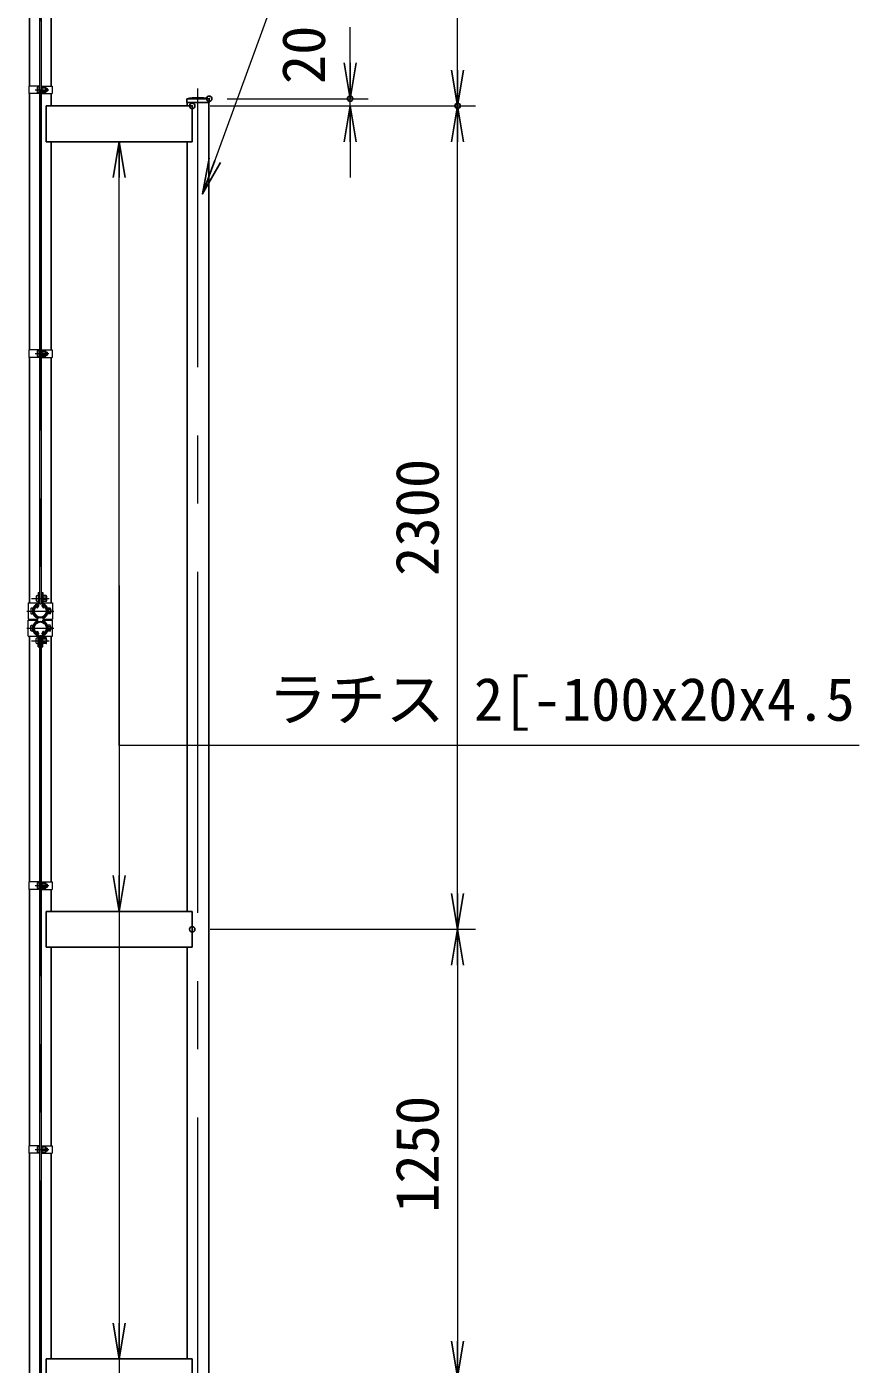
# Model space of a CAD drawing. Units: millimetres, scale not verified. Extents: x -10499 to 10501, y -7424 to 7426.
# Drawn here: x -2362 to -38, y 241 to 3977 of the extents above; entities that cross this region are included whole.
import ezdxf
from ezdxf.enums import TextEntityAlignment as Align

# ---------------------------------------------------------------- set-up
doc = ezdxf.new("R2010")
doc.units = ezdxf.units.MM
doc.header["$LTSCALE"] = 30
doc.header["$PDMODE"] = 32
doc.header["$PDSIZE"] = 15
doc.linetypes.add('USER1', pattern=[50.8, 31.75, -6.35, 6.35, -6.35])
for name, color, linetype, lineweight in [('0-1_D-STR1', 1, 'Continuous', 25), ('0-4_D-BMK', 2, 'USER1', 13), ('0-5_D-STR3', 3, 'Continuous', 13), ('0-7_D-STR-DIM', 7, 'Continuous', 13), ('0-B_D-STR-TXT', 7, 'Continuous', 13)]:
    doc.layers.add(name, color=color, linetype=linetype, lineweight=lineweight)
doc.layers.add('0-8_0', color=7, linetype='Continuous')
doc.layers.add('0-9_Defpoints', color=8, linetype='Continuous')
doc.styles.add('ＭＳ ゴシック', font='')
doc.styles.get('ＭＳ ゴシック').set_extended_font_data('MS Gothic')

# ---------------------------------------------------------------- blocks, each defined once
blk = doc.blocks.new('_Open')
at = {"layer": '0-8_0'}
blk.add_line((-30, 5), (0, 0), dxfattribs=at)
blk.add_lwpolyline([(-30, -5), (0, 0), (-30, 0)], dxfattribs=at)

msp = doc.modelspace()

# ---------------------------------------------------------------- linework, layer by layer
at = {"layer": '0-1_D-STR1'}
for p, q in [((-2354.73, 3811.07), (-2354.73, 4527.07)), ((-2294.23, 3811.07), (-2294.23, 4527.07)), ((-2354.73, 3074.07), (-2354.73, 3790.07)), ((-2294.23, 3755.57), (-2294.23, 3790.07)), ((-1853.03, 3775.57), (-1915.93, 3775.57)), ((-1915.93, 3775.57), (-1915.93, 3764.57)), ((-1853.03, 3764.57), (-1853.03, 3775.57)), ((-2308.48, 3755.57), (-2308.48, 3655.57)), ((-1900.48, 3755.57), (-2308.48, 3755.57)), ((-1853.03, 3764.57), (-1915.93, 3764.57)), ((-1914.73, 3764.57), (-1914.73, 3755.57)), ((-1900.48, 3755.57), (-1900.48, 3655.57)), ((-1854.23, -4544.43), (-1854.23, 3764.57)), ((-1900.48, 3655.57), (-2308.48, 3655.57)), ((-2294.23, 3074.07), (-2294.23, 3655.57)), ((-1914.73, 3655.57), (-1914.73, 1505.57)), ((-2354.73, 2367.12), (-2354.73, 3053.07)), ((-2294.23, 2367.12), (-2294.23, 3053.07)), ((-2331.15, 2359.95), (-2334.66, 2353.87)), ((-2334.66, 2353.87), (-2333.27, 2353.07)), ((-2329.76, 2359.15), (-2333.27, 2353.07)), ((-2319.19, 2359.15), (-2315.68, 2353.07)), ((-2317.8, 2359.95), (-2314.29, 2353.87)), ((-2314.29, 2353.87), (-2315.68, 2353.07)), ((-2354.73, 2319.02), (-2354.73, 2322.12)), ((-2354.73, 2319.02), (-2354.73, 2322.12)), ((-2294.23, 2319.02), (-2294.23, 2322.12)), ((-2294.23, 2319.02), (-2294.23, 2322.12)), ((-2334.66, 2287.26), (-2333.27, 2288.07)), ((-2331.15, 2281.19), (-2334.66, 2287.26)), ((-2329.76, 2281.99), (-2333.27, 2288.07)), ((-2319.19, 2281.99), (-2315.68, 2288.07)), ((-2317.8, 2281.19), (-2314.29, 2287.26)), ((-2314.29, 2287.26), (-2315.68, 2288.07)), ((-2354.73, 1588.07), (-2354.73, 2274.02)), ((-2294.23, 1588.07), (-2294.23, 2274.02)), ((-2354.73, 851.07), (-2354.73, 1567.07)), ((-2294.23, 1505.57), (-2294.23, 1567.07)), ((-2308.48, 1505.57), (-2308.48, 1405.57)), ((-1900.48, 1505.57), (-2308.48, 1505.57)), ((-1900.48, 1505.57), (-1900.48, 1405.57)), ((-1900.48, 1405.57), (-2308.48, 1405.57)), ((-2294.23, 851.07), (-2294.23, 1405.57)), ((-1914.73, 1405.57), (-1914.73, 255.57)), ((-2354.73, 114.07), (-2354.73, 830.07)), ((-2294.23, 255.57), (-2294.23, 830.07)), ((-2308.48, 255.57), (-2308.48, 155.57)), ((-1900.48, 255.57), (-2308.48, 255.57)), ((-1900.48, 255.57), (-1900.48, 155.57))]:
    msp.add_line(p, q, dxfattribs=at)
for centre, radius, start, end in [((-1884.48, 3614.34), 164.27, 78.96219, 101.03781), ((-2324.48, 2344.62), 19.05, 114.32478, 65.67522), ((-2324.48, 2344.62), 17.45, 114.32478, 65.67522), ((-2331.5, 2360.15), 2, 330, 114.32478), ((-2331.5, 2360.15), 0.401, 330, 114.32478), ((-2317.46, 2360.15), 2, 65.67522, 210), ((-2317.46, 2360.15), 0.401, 65.67522, 210), ((-2324.48, 2296.52), 19.05, 294.32478, 245.67522), ((-2324.48, 2296.52), 17.45, 294.32478, 245.67522), ((-2331.5, 2280.98), 2, 245.67522, 30), ((-2331.5, 2280.98), 0.401, 245.67522, 30), ((-2317.46, 2280.98), 2, 150, 294.32478), ((-2317.46, 2280.98), 0.401, 150, 294.32478)]:
    msp.add_arc(centre, radius, start, end, dxfattribs=at)
at = {"layer": '0-4_D-BMK'}
for p, q in [((-2324.48, 5325.57), (-2324.48, -4594.43)), ((-2339.03, 3800.57), (-2300.43, 3800.57)), ((-1884.48, -4594.43), (-1884.48, 3803.84)), ((-2339.03, 3063.57), (-2300.43, 3063.57)), ((-2348.92, 2379.62), (-2300.04, 2379.62)), ((-2362.44, 2344.62), (-2286.51, 2344.62)), ((-2362.44, 2296.52), (-2286.51, 2296.52)), ((-2348.92, 2261.52), (-2300.04, 2261.52)), ((-2339.03, 1577.57), (-2300.43, 1577.57)), ((-2339.03, 840.57), (-2300.43, 840.57))]:
    msp.add_line(p, q, dxfattribs=at)
at = {"layer": '0-5_D-STR3'}
for p, q in [((-2326.73, 5236.52), (-2326.73, 2364.62)), ((-2322.23, 5236.52), (-2322.23, 2364.62)), ((-2357.03, 3811.07), (-2357.03, 3790.07)), ((-2326.73, 3811.07), (-2357.03, 3811.07)), ((-2329.03, 3811.07), (-2329.03, 3790.07)), ((-2322.23, 3811.07), (-2291.93, 3811.07)), ((-2319.93, 3811.07), (-2319.93, 3790.07)), ((-2291.93, 3811.07), (-2291.93, 3790.07)), ((-2326.73, 3790.07), (-2357.03, 3790.07)), ((-2333.83, 3807.07), (-2333.83, 3794.07)), ((-2329.03, 3808.57), (-2329.03, 3792.57)), ((-2322.23, 3790.07), (-2291.93, 3790.07)), ((-2309.93, 3808.67), (-2319.93, 3808.67)), ((-2319.93, 3808.67), (-2319.93, 3792.47)), ((-2309.93, 3804.62), (-2319.93, 3804.62)), ((-2309.93, 3796.52), (-2319.93, 3796.52)), ((-2309.93, 3792.47), (-2319.93, 3792.47)), ((-2308.93, 3806.8), (-2308.93, 3794.45)), ((-2308.93, 3804.57), (-2305.03, 3804.57)), ((-2308.93, 3803.89), (-2304.7, 3803.89)), ((-2308.93, 3797.24), (-2304.7, 3797.24)), ((-2308.93, 3796.57), (-2305.03, 3796.57)), ((-2305.03, 3804.57), (-2305.03, 3796.57)), ((-2357.03, 3074.07), (-2357.03, 3053.07)), ((-2326.73, 3074.07), (-2357.03, 3074.07)), ((-2333.83, 3070.07), (-2333.83, 3057.07)), ((-2329.03, 3074.07), (-2329.03, 3053.07)), ((-2329.03, 3071.57), (-2329.03, 3055.57)), ((-2322.23, 3074.07), (-2291.93, 3074.07)), ((-2319.93, 3074.07), (-2319.93, 3053.07)), ((-2309.93, 3071.67), (-2319.93, 3071.67)), ((-2319.93, 3071.67), (-2319.93, 3055.47)), ((-2309.93, 3067.62), (-2319.93, 3067.62)), ((-2308.93, 3069.8), (-2308.93, 3057.45)), ((-2308.93, 3067.57), (-2305.03, 3067.57)), ((-2308.93, 3066.89), (-2304.7, 3066.89)), ((-2305.03, 3067.57), (-2305.03, 3059.57)), ((-2291.93, 3074.07), (-2291.93, 3053.07)), ((-2326.73, 3053.07), (-2357.03, 3053.07)), ((-2322.23, 3053.07), (-2291.93, 3053.07)), ((-2309.93, 3059.52), (-2319.93, 3059.52)), ((-2309.93, 3055.47), (-2319.93, 3055.47)), ((-2308.93, 3060.24), (-2304.7, 3060.24)), ((-2308.93, 3059.57), (-2305.03, 3059.57)), ((-2330.98, 2396.62), (-2330.98, 2367.05)), ((-2330.98, 2396.62), (-2328.68, 2396.62)), ((-2328.68, 2396.62), (-2328.68, 2367.05)), ((-2320.28, 2396.62), (-2320.28, 2367.05)), ((-2320.28, 2396.62), (-2317.98, 2396.62)), ((-2317.98, 2396.62), (-2317.98, 2367.05)), ((-2358.13, 2367.12), (-2330.98, 2367.12)), ((-2358.13, 2367.12), (-2358.13, 2322.12)), ((-2335.78, 2386.12), (-2335.78, 2373.12)), ((-2326.98, 2384.93), (-2328.68, 2384.93)), ((-2326.98, 2374.3), (-2328.68, 2374.3)), ((-2326.98, 2384.93), (-2326.98, 2374.3)), ((-2326.98, 2383.62), (-2326.73, 2383.62)), ((-2326.98, 2375.62), (-2326.73, 2375.62)), ((-2326.73, 2364.62), (-2322.23, 2364.62)), ((-2322.23, 2383.62), (-2320.28, 2383.62)), ((-2322.23, 2375.62), (-2320.28, 2375.62)), ((-2307.98, 2387.72), (-2317.98, 2387.72)), ((-2307.98, 2383.67), (-2317.98, 2383.67)), ((-2317.98, 2383.62), (-2317.78, 2383.62)), ((-2317.98, 2375.62), (-2317.78, 2375.62)), ((-2307.98, 2375.57), (-2317.98, 2375.57)), ((-2307.98, 2371.52), (-2317.98, 2371.52)), ((-2317.98, 2367.12), (-2290.83, 2367.12)), ((-2306.98, 2385.85), (-2306.98, 2373.5)), ((-2306.98, 2383.62), (-2306.98, 2375.62)), ((-2306.98, 2382.94), (-2306.65, 2382.94)), ((-2306.98, 2376.29), (-2306.65, 2376.29)), ((-2290.83, 2367.12), (-2290.83, 2322.12)), ((-2358.13, 2322.12), (-2331.18, 2322.12)), ((-2358.13, 2319.02), (-2331.18, 2319.02)), ((-2358.13, 2274.02), (-2358.13, 2319.02)), ((-2351.28, 2351.12), (-2351.28, 2338.12)), ((-2346.48, 2352.62), (-2346.48, 2336.62)), ((-2346.11, 2348.62), (-2346.48, 2348.62)), ((-2346.11, 2340.62), (-2346.48, 2340.62)), ((-2331.18, 2326.09), (-2331.96, 2323.93)), ((-2331.18, 2315.04), (-2331.96, 2317.2)), ((-2331.18, 2326.09), (-2331.18, 2322.12)), ((-2331.18, 2315.04), (-2331.18, 2319.02)), ((-2317.78, 2326.09), (-2317.78, 2322.12)), ((-2317.78, 2326.09), (-2316.99, 2323.93)), ((-2317.78, 2322.12), (-2290.83, 2322.12)), ((-2317.78, 2315.04), (-2317.78, 2319.02)), ((-2317.78, 2319.02), (-2290.83, 2319.02)), ((-2317.78, 2315.04), (-2316.99, 2317.2)), ((-2302.48, 2348.62), (-2302.84, 2348.62)), ((-2302.48, 2340.62), (-2302.84, 2340.62)), ((-2296.98, 2352.72), (-2302.48, 2352.72)), ((-2302.48, 2352.72), (-2302.48, 2336.52)), ((-2296.98, 2348.67), (-2302.48, 2348.67)), ((-2296.98, 2340.57), (-2302.48, 2340.57)), ((-2296.98, 2336.52), (-2302.48, 2336.52)), ((-2295.98, 2350.85), (-2295.98, 2338.5)), ((-2295.98, 2348.62), (-2295.48, 2348.62)), ((-2295.98, 2348.62), (-2295.48, 2348.62)), ((-2295.98, 2347.94), (-2295.15, 2347.94)), ((-2295.98, 2341.29), (-2295.15, 2341.29)), ((-2295.98, 2340.62), (-2295.48, 2340.62)), ((-2295.98, 2340.62), (-2295.48, 2340.62)), ((-2295.48, 2348.62), (-2295.48, 2340.62)), ((-2290.83, 2274.02), (-2290.83, 2319.02)), ((-2351.28, 2290.02), (-2351.28, 2303.02)), ((-2346.48, 2288.52), (-2346.48, 2304.52)), ((-2346.11, 2300.52), (-2346.48, 2300.52)), ((-2346.11, 2292.52), (-2346.48, 2292.52)), ((-2302.48, 2300.52), (-2302.84, 2300.52)), ((-2302.48, 2292.52), (-2302.84, 2292.52)), ((-2296.98, 2304.62), (-2302.48, 2304.62)), ((-2302.48, 2288.42), (-2302.48, 2304.62)), ((-2296.98, 2300.57), (-2302.48, 2300.57)), ((-2296.98, 2292.47), (-2302.48, 2292.47)), ((-2296.98, 2288.42), (-2302.48, 2288.42)), ((-2295.98, 2290.28), (-2295.98, 2302.63)), ((-2295.98, 2300.52), (-2295.48, 2300.52)), ((-2295.98, 2300.52), (-2295.48, 2300.52)), ((-2295.98, 2299.84), (-2295.15, 2299.84)), ((-2295.98, 2293.19), (-2295.15, 2293.19)), ((-2295.98, 2292.52), (-2295.48, 2292.52)), ((-2295.98, 2292.52), (-2295.48, 2292.52)), ((-2295.48, 2292.52), (-2295.48, 2300.52)), ((-2358.13, 2274.02), (-2330.98, 2274.02)), ((-2335.78, 2255.02), (-2335.78, 2268.02)), ((-2330.98, 2244.52), (-2330.98, 2274.09)), ((-2330.98, 2244.52), (-2328.68, 2244.52)), ((-2328.68, 2244.52), (-2328.68, 2274.09)), ((-2326.98, 2266.83), (-2328.68, 2266.83)), ((-2326.98, 2256.2), (-2328.68, 2256.2)), ((-2326.98, 2256.2), (-2326.98, 2266.83)), ((-2326.98, 2265.52), (-2326.73, 2265.52)), ((-2326.98, 2257.52), (-2326.73, 2257.52)), ((-2326.73, 2276.52), (-2326.73, -595.38)), ((-2326.73, 2276.52), (-2322.23, 2276.52)), ((-2322.23, 2276.52), (-2322.23, -595.38)), ((-2322.23, 2265.52), (-2320.28, 2265.52)), ((-2322.23, 2257.52), (-2320.28, 2257.52)), ((-2320.28, 2244.52), (-2320.28, 2274.09)), ((-2320.28, 2244.52), (-2317.98, 2244.52)), ((-2317.98, 2244.52), (-2317.98, 2274.09)), ((-2317.98, 2274.02), (-2290.83, 2274.02)), ((-2307.98, 2269.62), (-2317.98, 2269.62)), ((-2307.98, 2265.57), (-2317.98, 2265.57)), ((-2317.98, 2265.52), (-2317.78, 2265.52)), ((-2317.98, 2257.52), (-2317.78, 2257.52)), ((-2307.98, 2257.47), (-2317.98, 2257.47)), ((-2307.98, 2253.42), (-2317.98, 2253.42)), ((-2306.98, 2255.28), (-2306.98, 2267.63)), ((-2306.98, 2257.52), (-2306.98, 2265.52)), ((-2306.98, 2264.84), (-2306.65, 2264.84)), ((-2306.98, 2258.19), (-2306.65, 2258.19)), ((-2357.03, 1588.07), (-2357.03, 1567.07)), ((-2326.73, 1588.07), (-2357.03, 1588.07)), ((-2333.83, 1584.07), (-2333.83, 1571.07)), ((-2329.03, 1588.07), (-2329.03, 1567.07)), ((-2329.03, 1585.57), (-2329.03, 1569.57)), ((-2322.23, 1588.07), (-2291.93, 1588.07)), ((-2319.93, 1588.07), (-2319.93, 1567.07)), ((-2309.93, 1585.67), (-2319.93, 1585.67)), ((-2319.93, 1585.67), (-2319.93, 1569.47)), ((-2309.93, 1581.62), (-2319.93, 1581.62)), ((-2309.93, 1573.52), (-2319.93, 1573.52)), ((-2309.93, 1569.47), (-2319.93, 1569.47)), ((-2308.93, 1583.8), (-2308.93, 1571.45)), ((-2308.93, 1581.57), (-2305.03, 1581.57)), ((-2308.93, 1580.89), (-2304.7, 1580.89)), ((-2308.93, 1574.24), (-2304.7, 1574.24)), ((-2308.93, 1573.57), (-2305.03, 1573.57)), ((-2305.03, 1581.57), (-2305.03, 1573.57)), ((-2291.93, 1588.07), (-2291.93, 1567.07)), ((-2326.73, 1567.07), (-2357.03, 1567.07)), ((-2322.23, 1567.07), (-2291.93, 1567.07)), ((-2357.03, 851.07), (-2357.03, 830.07)), ((-2326.73, 851.07), (-2357.03, 851.07)), ((-2326.73, 830.07), (-2357.03, 830.07)), ((-2333.83, 847.07), (-2333.83, 834.07)), ((-2329.03, 851.07), (-2329.03, 830.07)), ((-2329.03, 848.57), (-2329.03, 832.57)), ((-2322.23, 851.07), (-2291.93, 851.07)), ((-2322.23, 830.07), (-2291.93, 830.07)), ((-2319.93, 851.07), (-2319.93, 830.07)), ((-2309.93, 848.67), (-2319.93, 848.67)), ((-2319.93, 848.67), (-2319.93, 832.47)), ((-2309.93, 844.62), (-2319.93, 844.62)), ((-2309.93, 836.52), (-2319.93, 836.52)), ((-2309.93, 832.47), (-2319.93, 832.47)), ((-2308.93, 846.8), (-2308.93, 834.45)), ((-2308.93, 844.57), (-2305.03, 844.57)), ((-2308.93, 843.89), (-2304.7, 843.89)), ((-2308.93, 837.24), (-2304.7, 837.24)), ((-2308.93, 836.57), (-2305.03, 836.57)), ((-2305.03, 844.57), (-2305.03, 836.57)), ((-2291.93, 851.07), (-2291.93, 830.07))]:
    msp.add_line(p, q, dxfattribs=at)
for centre, radius, start, end in [((-2317.63, 3800.57), 8.7, 332.26063, 27.73937), ((-2311.48, 3794.49), 2.55, 307.42505, 52.57495), ((-2311.46, 3806.64), 2.54, 307.21089, 52.78911), ((-2312.53, 3800.57), 8.5, 331.92751, 28.07249), ((-2317.63, 3063.57), 8.7, 332.26063, 27.73937), ((-2311.46, 3069.64), 2.54, 307.21089, 52.78911), ((-2312.53, 3063.57), 8.5, 331.92751, 28.07249), ((-2311.48, 3057.49), 2.55, 307.42505, 52.57495), ((-2324.48, 2344.62), 22, 110.1633, 250.11694), ((-2324.48, 2344.62), 19.7, 109.83718, 250.11694), ((-2332.98, 2367.05), 2, 297.27961, 0), ((-2332.98, 2367.05), 4.3, 294.96438, 0), ((-2315.98, 2367.05), 4.3, 180, 245.03562), ((-2315.98, 2367.05), 2, 180, 242.72039), ((-2324.48, 2344.62), 19.7, 289.88306, 70.16282), ((-2324.48, 2344.62), 22, 289.88306, 69.8367), ((-2315.68, 2379.62), 8.7, 332.26063, 27.73937), ((-2309.53, 2373.54), 2.55, 307.42505, 52.57495), ((-2309.51, 2385.69), 2.54, 307.21089, 52.78911), ((-2314.48, 2379.62), 8.5, 331.92751, 28.07249), ((-2324.48, 2296.52), 22, 109.88306, 249.8367), ((-2324.48, 2296.52), 22, 290.1633, 70.11694), ((-2304.68, 2344.62), 8.7, 332.26063, 27.73937), ((-2298.53, 2338.54), 2.55, 307.42505, 52.57495), ((-2298.51, 2350.69), 2.54, 307.21089, 52.78911), ((-2302.98, 2344.62), 8.5, 331.92751, 28.07249), ((-2324.48, 2296.52), 19.7, 109.88306, 250.16282), ((-2324.48, 2296.52), 19.7, 289.83718, 70.11694), ((-2298.53, 2302.59), 2.55, 307.42505, 52.57495), ((-2304.68, 2296.52), 8.7, 332.26063, 27.73937), ((-2298.51, 2290.44), 2.54, 307.21089, 52.78911), ((-2302.98, 2296.52), 8.5, 331.92751, 28.07249), ((-2332.98, 2274.09), 2, 0, 62.72039), ((-2332.98, 2274.09), 4.3, 0, 65.03562), ((-2315.98, 2274.09), 4.3, 114.96438, 180), ((-2315.98, 2274.09), 2, 117.27961, 180), ((-2309.53, 2267.59), 2.55, 307.42505, 52.57495), ((-2315.68, 2261.52), 8.7, 332.26063, 27.73937), ((-2309.51, 2255.44), 2.54, 307.21089, 52.78911), ((-2314.48, 2261.52), 8.5, 331.92751, 28.07249), ((-2317.63, 1577.57), 8.7, 332.26063, 27.73937), ((-2311.48, 1571.49), 2.55, 307.42505, 52.57495), ((-2311.46, 1583.64), 2.54, 307.21089, 52.78911), ((-2312.53, 1577.57), 8.5, 331.92751, 28.07249), ((-2317.63, 840.57), 8.7, 332.26063, 27.73937), ((-2311.48, 834.49), 2.55, 307.42505, 52.57495), ((-2311.46, 846.64), 2.54, 307.21089, 52.78911), ((-2312.53, 840.57), 8.5, 331.92751, 28.07249)]:
    msp.add_arc(centre, radius, start, end, dxfattribs=at)
for centre, start_param, end_param in [((-2329.03, 3807.07), 1.5707963, 3.1415927), ((-2329.03, 3794.07), 3.1415927, 4.712389), ((-2329.03, 3070.07), 1.5707963, 3.1415927), ((-2329.03, 3057.07), 3.1415927, 4.712389), ((-2330.98, 2386.12), 1.5707963, 3.1415927), ((-2330.98, 2373.12), 3.1415927, 4.712389), ((-2346.48, 2351.12), 1.5707963, 3.1415927), ((-2346.48, 2338.12), 3.1415927, 4.712389), ((-2346.48, 2303.02), 1.5707963, 3.1415927), ((-2346.48, 2290.02), 3.1415927, 4.712389), ((-2330.98, 2268.02), 1.5707963, 3.1415927), ((-2330.98, 2255.02), 3.1415927, 4.712389), ((-2329.03, 1584.07), 1.5707963, 3.1415927), ((-2329.03, 1571.07), 3.1415927, 4.712389), ((-2329.03, 847.07), 1.5707963, 3.1415927), ((-2329.03, 834.07), 3.1415927, 4.712389)]:
    msp.add_ellipse(centre, major_axis=(4.8, 0), ratio=0.3125, start_param=start_param, end_param=end_param, dxfattribs=at)
at = {"layer": '0-7_D-STR-DIM'}
for p, q in [((-1159.48, 3855.57), (-1159.48, 5175.57)), ((-1459.48, 3875.57), (-1459.48, 3975.57)), ((-1803.03, 3775.57), (-1409.48, 3775.57)), ((-1459.48, 3755.57), (-1459.48, 3775.57)), ((-1850.48, 3755.57), (-1109.48, 3755.57)), ((-1850.48, 3755.57), (-1409.48, 3755.57)), ((-1850.48, 3755.57), (-1109.48, 3755.57)), ((-1459.48, 3655.57), (-1459.48, 3555.57)), ((-1159.48, 1555.57), (-1159.48, 3655.57)), ((-1850.48, 1455.57), (-1109.48, 1455.57)), ((-1850.48, 1455.57), (-1109.48, 1455.57)), ((-1159.48, 1355.57), (-1159.48, 305.57))]:
    msp.add_line(p, q, dxfattribs=at)
at = {"layer": '0-9_Defpoints'}
for p in [(-1853.03, 3775.57), (-1459.48, 3775.57), (-1900.48, 3755.57), (-1159.48, 3755.57), (-1900.48, 1455.57)]:
    msp.add_point(p, dxfattribs=at)
at = {"layer": '0-B_D-STR-TXT'}
for p, q in [((-2104.48, 2415.49), (-2104.48, -3342.43)), ((-2104.48, 2415.49), (-2104.48, -442.43)), ((-2104.48, 2415.49), (-2104.48, -2692.43)), ((-2104.48, 2415.49), (-2104.48, -2292.43)), ((-2104.48, 2415.49), (-2104.48, -1792.43)), ((-2104.48, 2415.49), (-2104.48, 257.57)), ((-2104.48, 2415.49), (-2104.48, -3042.43)), ((-2104.48, 2415.49), (-2104.48, -1192.43)), ((-2104.48, 1968.59), (-2104.48, 1507.57))]:
    msp.add_line(p, q, dxfattribs=at)
for points in [[(-345.05, 4029.79), (-1681.75, 4029.79), (-1871.09, 3511.32)], [(-37.92, 1968.59), (-2104.48, 1968.59), (-2104.48, 3653.57)]]:
    msp.add_lwpolyline(points, dxfattribs=at)

# ---------------------------------------------------------------- block references
at = {"layer": '0-7_D-STR-DIM', "xscale": 3.333333, "yscale": 3.333333}
for p, rotation in [((-1459.48, 3775.57), 270), ((-1159.48, 3755.57), 270), ((-1459.48, 3755.57), 90), ((-1159.48, 3755.57), 90), ((-1159.48, 1455.57), 270), ((-1159.48, 1455.57), 90), ((-1159.48, 205.57), 270)]:
    msp.add_blockref('_Open', p, dxfattribs=dict(at, rotation=rotation))
at = {"layer": '0-B_D-STR-TXT', "xscale": 3.333333, "yscale": 3.333333}
for p, rotation in [((-2104.48, 3655.57), 90), ((-1871.78, 3509.45), 249.93793), ((-2104.48, 1505.57), 270), ((-2104.48, 255.57), 270)]:
    msp.add_blockref('_Open', p, dxfattribs=dict(at, rotation=rotation))

# ---------------------------------------------------------------- texts
at = {"layer": '0-7_D-STR-DIM', "style": 'ＭＳ ゴシック'}
for s, p in [('20', (-1493.59, 3816.19)), ('2300', (-1176.35, 2442.44)), ('1250', (-1176.35, 663.32))]:
    msp.add_text(s, height=120.3, rotation=90, dxfattribs=at).set_placement(p, align=Align.BOTTOM_LEFT)
at = {"layer": '0-B_D-STR-TXT', "style": 'ＭＳ ゴシック'}
msp.add_text('ラチス 2[-100x20x4.5', height=120.3, dxfattribs=at).set_placement((-1688.24, 2001.95), align=Align.BOTTOM_LEFT)

doc.saveas('drawing.dxf')
